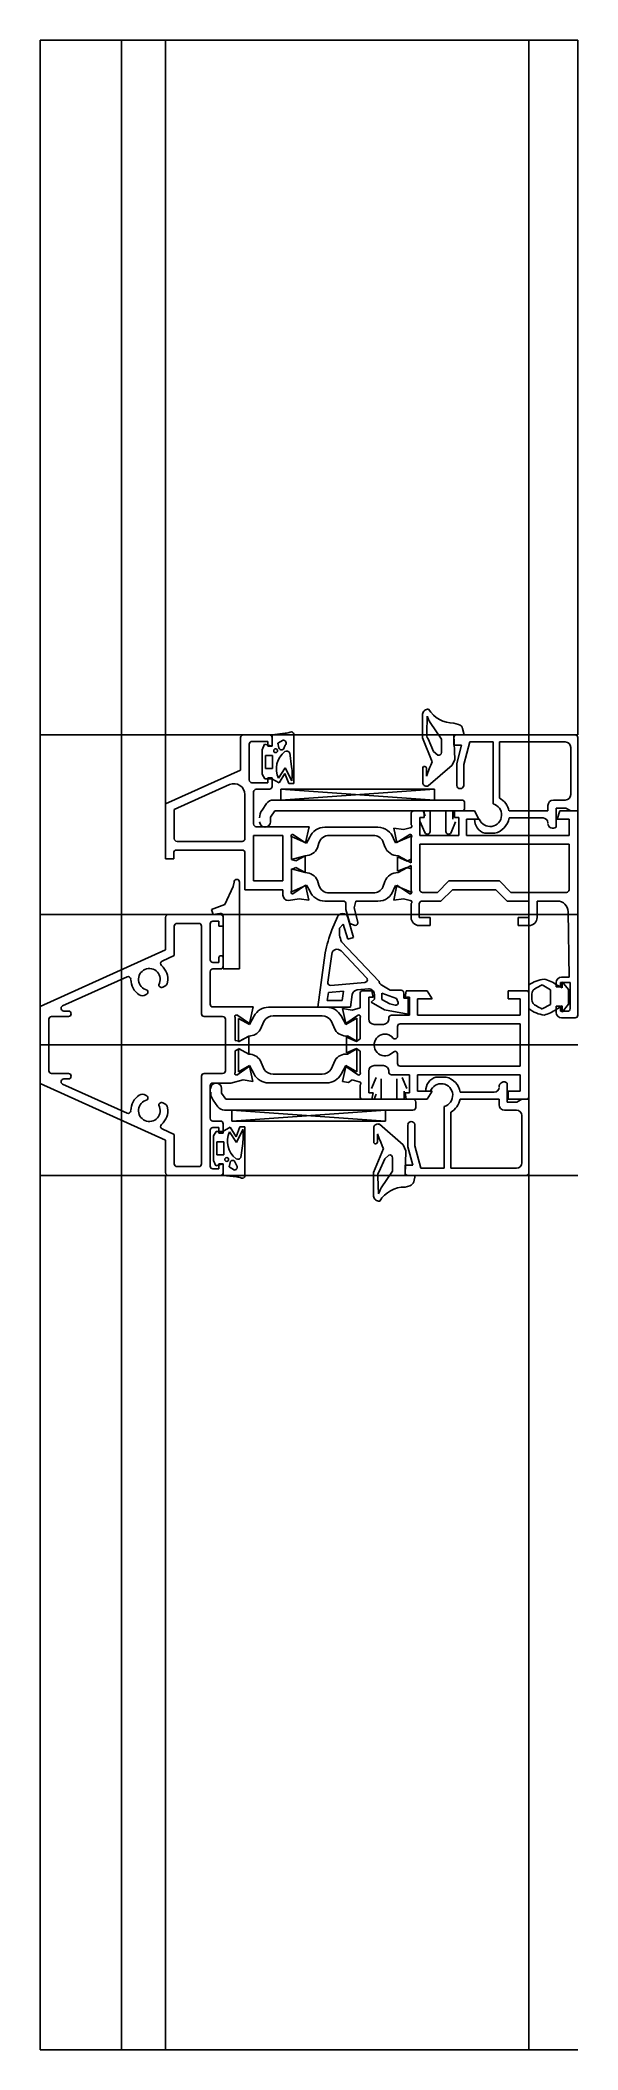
# Model space of a CAD drawing. Extents: x -13 to 86, y -185 to 185.
import ezdxf

# ---------------------------------------------------------------- set-up
doc = ezdxf.new("R2010")
doc.units = 0
doc.layers.get('0').update_dxf_attribs({"linetype": 'CONTINUOUS'})

msp = doc.modelspace()

# ---------------------------------------------------------------- linework, layer by layer
at = {"linetype": 'CONTINUOUS'}
for p, q in [((86, 185.02), (-13, 185.02)), ((-13, 185.02), (-13, -185.02)), ((-13, 185.02), (-13, -185.02)), ((2, -185.02), (2, 185.02)), ((10.1, 34.3), (10.1, 185.02)), ((77, -185.02), (77, 185.02)), ((86, 57.1), (86, 185.02)), ((57.4, 60.92), (57.4, 56.58)), ((58.2, 57.38), (58.29, 60.52)), ((58.8, 59.4), (60.9, 56.33)), ((64.06, 59.03), (63.19, 59.26)), ((86, 57.1), (-13, 57.1)), ((23.9, 56.6), (23.9, 50.6)), ((29.2, 57.1), (24.4, 57.1)), ((26, 55.9), (28.9, 55.9)), ((28.9, 55.9), (28.9, 55)), ((32.14, 57.4), (29.7, 57.11)), ((29.7, 57.11), (29.7, 55)), ((29.7, 55), (29.7, 56.6)), ((30.79, 55.56), (31.77, 56.13)), ((30.96, 54.74), (30.79, 55.56)), ((33.7, 48.14), (33.7, 57.23)), ((57.4, 56.58), (59.19, 52.17)), ((59.45, 54.04), (58.42, 56.38)), ((60.9, 56.33), (60.9, 53.85)), ((63.36, 52.56), (63.19, 57.1)), ((63.19, 57.1), (65.05, 57.1)), ((63.2, 56.6), (63.2, 55.2)), ((85.5, 57.1), (63.7, 57.1)), ((65.05, 57.1), (64.78, 58.28)), ((65, 51.67), (66.11, 55.8)), ((66.11, 55.8), (70.39, 55.8)), ((70.39, 55.8), (70.39, 44.42)), ((71.59, 45.46), (71.59, 55.8)), ((71.59, 55.8), (83.7, 55.8)), ((86, 43.1), (86, 56.6)), ((25.5, 48.8), (25.5, 55.4)), ((28.32, 55.38), (27.9, 54.36)), ((27.9, 54.36), (27.9, 49.84)), ((29.7, 55), (28.32, 55.38)), ((28.5, 50.9), (28.5, 53.3)), ((28.5, 53.3), (29.8, 53.3)), ((28.9, 55), (29.7, 55)), ((29.8, 53.3), (29.8, 50.9)), ((32.13, 55.22), (31.8, 54.48)), ((32.94, 53.79), (33.3, 51.22)), ((60.2, 53.39), (59.45, 54.04)), ((62.87, 51.51), (63.36, 52.56)), ((63.2, 55.2), (64.6, 55.2)), ((64.6, 55.2), (63.7, 51.84)), ((63.7, 51.84), (63.7, 47.77)), ((84.7, 54.8), (84.7, 46.1)), ((23.9, 50.6), (10.1, 44.4)), ((28.9, 48.3), (26, 48.3)), ((27.9, 49.84), (28.39, 49)), ((28.39, 49), (29.64, 49)), ((29.8, 50.9), (28.5, 50.9)), ((29.7, 49.2), (28.9, 49.2)), ((28.9, 49.2), (28.9, 48.3)), ((29.64, 49), (30.98, 48.25)), ((29.7, 47.6), (29.7, 49.2)), ((32.12, 51.03), (30.89, 49.12)), ((30.98, 48.25), (32.07, 50.02)), ((32.07, 50.02), (32.77, 48.14)), ((33.33, 48.63), (32.12, 51.03)), ((32.77, 48.14), (33.7, 48.14)), ((57.44, 51.1), (57.44, 48.18)), ((58.13, 49.49), (58.11, 50.98)), ((58.47, 47.7), (62.87, 51.51)), ((65, 47.73), (65, 51.67)), ((11.7, 43.37), (21.88, 47.94)), ((24.7, 46.11), (24.7, 38)), ((26.3, 40.7), (26.3, 46.6)), ((26.8, 47.1), (29.2, 47.1)), ((28.7, 44.46), (27.85, 43.25)), ((64.65, 45.1), (29.93, 45.1)), ((31.29, 47.1), (59.59, 47.1)), ((31.29, 45.1), (59.59, 47.1)), ((59.59, 45.1), (31.29, 47.1)), ((31.29, 45.1), (31.29, 47.1)), ((31.29, 47.1), (59.59, 47.1)), ((59.59, 47.1), (59.59, 45.1)), ((65.15, 43.6), (65.15, 44.6)), ((83.7, 45.1), (81.5, 45.1)), ((10.1, 44.4), (10.1, 34.3)), ((11.7, 38), (11.7, 43.37)), ((29.4, 41.97), (30.19, 43.1)), ((29.4, 41.1), (29.4, 41.97)), ((29.4, 41.1), (29.4, 41.97)), ((30.19, 43.1), (64.65, 43.1)), ((55.3, 42.6), (55.3, 40.56)), ((57.69, 43.1), (55.8, 43.1)), ((56.9, 38.6), (56.9, 41.9)), ((56.9, 41.9), (57.69, 41.9)), ((57, 41.1), (57.84, 39.11)), ((57.5, 43.1), (57.88, 42.18)), ((57.69, 41.9), (57.69, 43.1)), ((58.8, 39.3), (58.8, 43.1)), ((58.8, 39.3), (58.8, 43.1)), ((61.7, 43.1), (61.7, 39.3)), ((62.66, 39.11), (63.5, 41.1)), ((62.66, 39.11), (63.5, 41.1)), ((63, 41.6), (63, 43.1)), ((63, 41.6), (63, 43.1)), ((66.99, 43.1), (63.27, 43.1)), ((63.27, 43.1), (63.27, 41.9)), ((63.27, 41.9), (64.1, 41.9)), ((64.1, 41.9), (64.1, 38.6)), ((65.5, 38.6), (65.5, 41.6)), ((65.5, 41.6), (67.77, 41.6)), ((67.77, 41.6), (66.99, 43.1)), ((67.85, 41.6), (67, 41.6)), ((80.5, 43.1), (73.33, 43.1)), ((73.35, 41.8), (79.6, 41.8)), ((80.5, 44.1), (80.5, 43.1)), ((82, 40.13), (82, 43.6)), ((82, 43.6), (83.79, 43.6)), ((82.71, 43.1), (82.19, 41.6)), ((82.19, 41.6), (84.4, 41.6)), ((86, 43.1), (82.71, 43.1)), ((83.79, 43.6), (84.71, 43.1)), ((84.4, 41.6), (84.4, 38.6)), ((84.71, 43.1), (86, 43.1)), ((86, 5.5), (86, 43.1)), ((24.2, 37.5), (12.2, 37.5)), ((26.3, 30.2), (26.3, 38.6)), ((26.3, 38.6), (31.7, 38.6)), ((36.55, 40.2), (26.8, 40.2)), ((31.7, 38.6), (31.7, 30.2)), ((36.03, 37.17), (33.3, 38.39)), ((33.3, 38.39), (33.3, 34.18)), ((33.3, 34.18), (33.3, 38.24)), ((33.54, 38.79), (35.88, 37.2)), ((35.88, 37.2), (36.55, 40.2)), ((36.65, 38.24), (36.03, 37.17)), ((38.07, 36.31), (38.34, 37.19)), ((49.2, 40.1), (39.42, 40.1)), ((40.25, 38.6), (48.34, 38.6)), ((50.11, 37.53), (50.47, 36.52)), ((52.4, 37.21), (52.06, 38.01)), ((53.91, 39.69), (52.11, 39.94)), ((52.11, 39.94), (52.68, 37.27)), ((55.3, 38.43), (52.4, 37.21)), ((52.68, 37.27), (55.06, 38.79)), ((55.15, 40), (53.91, 39.69)), ((55.3, 33.54), (55.3, 38.43)), ((55.3, 38.24), (55.3, 34.22)), ((64.1, 38.6), (56.9, 38.6)), ((84.4, 38.6), (65.5, 38.6)), ((68.89, 39), (70.73, 39)), ((10.1, 34.3), (11.6, 34.3)), ((11.6, 34.3), (11.6, 35.4)), ((12.1, 35.9), (24.2, 35.9)), ((24.7, 35.4), (24.7, 28.6)), ((33.3, 34.18), (35.79, 34.85)), ((34.06, 33.89), (33.3, 34.18)), ((35.8, 34.85), (34.06, 33.89)), ((35.8, 31.76), (35.8, 34.85)), ((54.57, 33.86), (52.8, 34.63)), ((52.8, 34.63), (52.8, 31.98)), ((52.9, 34.86), (55.3, 33.54)), ((55.3, 34.22), (54.57, 33.86)), ((56.9, 28.6), (56.9, 37)), ((56.9, 37), (84.4, 37)), ((84.4, 37), (84.4, 28.6)), ((22.7, 30), (22.56, 29.2)), ((23.7, 14), (23.7, 30)), ((31.7, 30.2), (26.3, 30.2)), ((33.3, 32.33), (34.06, 32.69)), ((35.79, 31.75), (33.3, 32.42)), ((33.3, 32.42), (33.3, 28.21)), ((33.3, 28.36), (33.3, 32.33)), ((34.06, 32.69), (35.8, 31.76)), ((38.34, 29.42), (38.07, 30.29)), ((50.47, 30.08), (50.11, 29.07)), ((52.8, 31.98), (54.54, 32.69)), ((55.3, 33.06), (52.9, 31.74)), ((54.54, 32.69), (55.3, 32.41)), ((55.3, 28.17), (55.3, 33.06)), ((55.3, 32.41), (55.3, 28.36)), ((62.24, 30.2), (60.14, 28.1)), ((71.56, 30.2), (62.24, 30.2)), ((73.66, 28.1), (71.56, 30.2)), ((22.56, 29.2), (21.01, 25.87)), ((24.7, 28.6), (31.7, 28.6)), ((31.7, 28.6), (31.7, 27.6)), ((32.7, 26.6), (34.69, 26.91)), ((33.3, 28.21), (36.03, 29.43)), ((35.88, 29.41), (33.54, 27.81)), ((34.69, 26.91), (36.49, 26.65)), ((36.49, 26.65), (35.88, 29.41)), ((36.03, 29.43), (36.65, 28.36)), ((39.42, 26.5), (42.8, 26.5)), ((48.34, 28), (40.25, 28)), ((43.3, 26), (43.3, 24.98)), ((44.8, 25.23), (45.13, 26.48)), ((45.13, 26.48), (49.2, 26.48)), ((52.06, 28.59), (52.4, 29.4)), ((52.7, 29.42), (52.11, 26.65)), ((52.11, 26.65), (53.91, 26.91)), ((52.4, 29.4), (55.3, 28.17)), ((55.06, 27.81), (52.7, 29.42)), ((53.91, 26.91), (55.15, 26.6)), ((55.3, 26.04), (55.3, 23.5)), ((56.8, 23.5), (56.8, 26)), ((57.3, 26.5), (60.8, 26.5)), ((60.14, 28.1), (57.4, 28.1)), ((60.8, 26.5), (62.9, 28.6)), ((62.9, 28.6), (70.9, 28.6)), ((70.9, 28.6), (73, 26.5)), ((73, 26.5), (77, 26.5)), ((83.9, 28.1), (73.66, 28.1)), ((77, 26.5), (77, 23.5)), ((78.5, 23.5), (78.5, 26.5)), ((78.5, 26.5), (82.23, 26.5)), ((86, 24), (-13, 24)), ((10.1, 23.5), (10.1, 17.5)), ((20.2, 24), (10.6, 24)), ((12.2, 22.4), (16.2, 22.4)), ((18.3, 15.7), (18.3, 22.3)), ((21.01, 25.87), (18.53, 24.97)), ((18.53, 24.97), (18.88, 24.02)), ((18.8, 22.8), (19.9, 22.8)), ((18.88, 24.02), (20.11, 24.24)), ((19.9, 22.8), (19.9, 21.9)), ((20.7, 23.75), (20.7, 14)), ((20.7, 21.9), (20.7, 23.5)), ((41.73, 23.6), (40.68, 21.19)), ((42.13, 21.53), (42.79, 22.28)), ((42.79, 22.28), (43.64, 19.49)), ((43.3, 24.98), (44, 22.37)), ((44.7, 19.79), (43.67, 23.47)), ((44, 22.37), (45, 22)), ((45.48, 22.63), (44.8, 25.23)), ((58.8, 23.5), (56.8, 23.5)), ((58.8, 22), (58.8, 23.5)), ((77, 23.5), (75, 23.5)), ((75, 23.5), (75, 22)), ((84.23, 24.53), (84.4, 12.5)), ((11.7, 16.47), (11.7, 21.9)), ((16.7, 21.9), (16.7, 5.75)), ((19.9, 21.9), (20.7, 21.9)), ((49.39, 11.78), (42.51, 19.01)), ((43.64, 19.49), (44.7, 19.79)), ((56.8, 22), (58.8, 22)), ((75, 22), (77, 22)), ((10.1, 17.5), (-13, 7.1)), ((9.46, 15.46), (11.7, 16.47)), ((19.9, 15.2), (18.8, 15.2)), ((19.9, 16.1), (19.9, 15.2)), ((20.7, 14.5), (20.7, 16.1)), ((39.46, 16.99), (38.1, 6.94)), ((39.98, 11.54), (40.69, 16.75)), ((42.4, 17.31), (47.11, 12.36)), ((-8.87, 7.21), (2.99, 12.55)), ((18.3, 7.5), (18.3, 13.5)), ((18.8, 14), (20.2, 14)), ((20.7, 14), (23.7, 14)), ((46.79, 11.52), (40.52, 10.97)), ((82, 11.5), (82, 10.68)), ((82.79, 10.68), (82.79, 11.5)), ((82.79, 11.5), (84.6, 11.5)), ((84.4, 12.5), (83, 12.5)), ((84.3, 10.2), (83.1, 11.64)), ((83.1, 11.64), (83.1, 10.5)), ((84.6, 11.5), (84.6, 6.7)), ((39.87, 8.19), (40.07, 9.68)), ((42.62, 8.19), (39.87, 8.19)), ((40.07, 9.68), (42.86, 9.92)), ((42.86, 9.92), (42.62, 8.19)), ((44.15, 6.94), (44.47, 9.28)), ((45.37, 10.14), (47.46, 10.32)), ((45.9, 9.5), (45.9, 6.84)), ((48.1, 10), (46.4, 10)), ((47.5, 4.8), (47.5, 8.8)), ((47.5, 8.8), (48.3, 8.8)), ((48.55, 8.41), (47.96, 7.9)), ((47.96, 7.9), (50.4, 6.49)), ((48.3, 8.8), (48.1, 10)), ((48.55, 9.33), (48.55, 8.41)), ((51.45, 10.1), (49.89, 11)), ((49.9, 8.39), (49.9, 9.55)), ((49.9, 9.55), (52.63, 8.55)), ((51.37, 7.55), (49.9, 8.39)), ((52.35, 7.34), (51.37, 7.55)), ((53.45, 10.1), (51.45, 10.1)), ((52.63, 8.55), (52.95, 7.83)), ((53.95, 8.6), (53.95, 9.57)), ((54.75, 8.6), (53.95, 8.6)), ((54.4, 10), (54.2, 8.8)), ((54.2, 8.8), (55, 8.8)), ((58.28, 10), (54.4, 10)), ((54.75, 5.7), (54.75, 8.6)), ((55, 8.8), (55, 5.5)), ((56.5, 5.5), (56.5, 8.5)), ((56.5, 8.5), (59.15, 8.5)), ((59.15, 8.5), (58.28, 10)), ((76.5, 10), (73.19, 10)), ((73.19, 10), (73.19, 8.5)), ((73.19, 8.5), (75.4, 8.5)), ((75.4, 8.5), (75.4, 5.5)), ((77, 11.06), (77, 6.69)), ((77, -9.5), (77, 9.5)), ((77.52, 8.38), (77.52, 9.36)), ((78.42, 10.51), (79.42, 11.05)), ((79.42, 11.05), (81, 10.15)), ((81, 7.48), (79.42, 6.63)), ((81, 10.15), (81, 7.48)), ((82, 10.68), (82.79, 10.68)), ((83.1, 10.5), (82.18, 11.02)), ((83.1, 6.06), (84.3, 7.5)), ((84.3, 7.5), (84.3, 10.2)), ((-13, 7.1), (-13, -7.1)), ((-11.4, -4.75), (-11.4, 4.75)), ((-10.9, 5.25), (-7.8, 5.25)), ((-7.8, 6.25), (-8.66, 6.25)), ((17.2, 5.25), (20.6, 5.25)), ((26.23, 7), (18.8, 7)), ((21.1, 4.75), (21.1, -4.75)), ((22.9, 0.8), (22.9, 5.04)), ((23.21, 5.53), (25.55, 3.93)), ((25.53, 3.79), (23.51, 4.9)), ((23.51, 4.9), (23.51, 0.6)), ((26.39, 5.35), (25.53, 3.79)), ((25.55, 3.93), (26.23, 7)), ((27.5, 2.8), (28.23, 4.48)), ((39.76, 6.95), (29.04, 6.95)), ((29.89, 5.35), (38.91, 5.35)), ((38.1, 6.94), (44.15, 6.94)), ((40.58, 4.46), (41.32, 2.77)), ((43.31, 3.79), (42.41, 5.35)), ((44.44, 6.43), (42.64, 6.7)), ((42.64, 6.7), (43.3, 3.95)), ((43.3, 3.95), (45.59, 5.53)), ((45.29, 4.93), (43.31, 3.79)), ((45.9, 6.84), (44.44, 6.43)), ((45.29, 0.7), (45.29, 4.93)), ((45.9, 5.04), (45.9, 1.12)), ((50.2, 3.8), (48.5, 3.8)), ((50.4, 6.49), (54.75, 5.7)), ((55, 5.5), (51.7, 5.5)), ((53.3, 3.9), (75.4, 3.9)), ((75.4, 5.5), (56.5, 5.5)), ((75.4, 3.9), (75.4, -3.9)), ((82, 6.52), (83.1, 7.2)), ((82.8, 7.15), (82, 7.15)), ((82, 7.15), (82, 6)), ((82.8, 6.2), (82.8, 7.15)), ((84.1, 6.2), (82.8, 6.2)), ((83, 5), (85.5, 5)), ((83.1, 7.2), (83.1, 6.06)), ((-13, 0), (86, 0)), ((23.73, 0.73), (22.9, 0.8)), ((23.51, 0.6), (25.41, 1.65)), ((25.4, 1.65), (23.73, 0.73)), ((25.4, -1.66), (25.4, 1.65)), ((45.25, 0.62), (43.4, 1.43)), ((43.4, 1.43), (43.4, -1.43)), ((43.58, 1.66), (45.29, 0.7)), ((45.9, 1.12), (45.25, 0.62)), ((52.8, 1.65), (52.8, 3.4)), ((22.9, -1.07), (23.61, -0.68)), ((22.9, -5.04), (22.9, -1.07)), ((25.41, -1.67), (23.51, -0.62)), ((23.51, -0.62), (23.51, -4.92)), ((23.61, -0.68), (25.4, -1.66)), ((28.23, -4.49), (27.5, -2.82)), ((41.32, -2.78), (40.58, -4.47)), ((43.4, -1.43), (45.25, -0.62)), ((45.29, -0.72), (43.58, -1.67)), ((45.25, -0.62), (45.9, -1.12)), ((45.29, -4.95), (45.29, -0.72)), ((45.9, -1.12), (45.9, -5.04)), ((52.3, -1.15), (51.35, -1.81)), ((52.8, -3.4), (52.8, -1.65)), ((-13, -7.1), (10.1, -17.5)), ((-7.8, -5.25), (-10.9, -5.25)), ((2.99, -12.55), (-8.87, -7.21)), ((-8.66, -6.25), (-7.8, -6.25)), ((16.7, -5.75), (16.7, -21.9)), ((20.6, -5.25), (17.2, -5.25)), ((18.8, -7), (22.1, -7)), ((22.1, -7), (24.36, -6.43)), ((25.54, -3.92), (23.21, -5.53)), ((23.51, -4.92), (25.53, -3.8)), ((24.36, -6.43), (26.16, -6.7)), ((25.53, -3.8), (26.39, -5.37)), ((26.16, -6.7), (25.54, -3.92)), ((29.04, -6.97), (39.76, -6.97)), ((38.91, -5.37), (29.89, -5.37)), ((42.41, -5.37), (43.31, -3.8)), ((43.31, -3.95), (42.64, -6.7)), ((42.64, -6.7), (43.79, -6.89)), ((43.31, -3.8), (45.29, -4.95)), ((45.59, -5.53), (43.31, -3.95)), ((43.79, -6.89), (44.44, -6.43)), ((44.44, -6.43), (45.75, -6.8)), ((45.9, -7.36), (45.9, -9.5)), ((47.5, -8.8), (47.5, -4.8)), ((48, -8), (48.84, -6.01)), ((48.5, -3.8), (50.2, -3.8)), ((49.8, -6.2), (49.8, -10)), ((49.8, -6.2), (49.8, -10)), ((51.7, -5.5), (55, -5.5)), ((52.7, -10), (52.7, -6.2)), ((75.4, -3.9), (53.3, -3.9)), ((53.66, -6.01), (54.5, -8)), ((53.66, -6.01), (54.5, -8)), ((55, -5.5), (55, -8.8)), ((56.5, -8.5), (56.5, -5.5)), ((56.5, -5.5), (75.4, -5.5)), ((61.73, -5.9), (59.88, -5.9)), ((73, -10.5), (73, -7.03)), ((75.4, -5.5), (75.4, -8.5)), ((18.3, -13.5), (18.3, -7.5)), ((19.7, -11.36), (18.85, -10.15)), ((20.4, -8), (20.4, -8.87)), ((20.4, -8), (20.4, -8.87)), ((20.4, -8.87), (21.19, -10)), ((21.19, -10), (55.65, -10)), ((46.4, -10), (48.1, -10)), ((48.3, -8.8), (47.5, -8.8)), ((48.1, -10), (48.3, -8.8)), ((48.5, -10), (48.88, -9.08)), ((54, -8.5), (54, -10)), ((54, -8.5), (54, -10)), ((55, -8.8), (54.2, -8.8)), ((54.2, -8.8), (54.4, -10)), ((54.4, -10), (58.28, -10)), ((56.15, -10.5), (56.15, -11.5)), ((59.15, -8.5), (56.5, -8.5)), ((58, -8.5), (58.85, -8.5)), ((58.28, -10), (59.15, -8.5)), ((64.33, -10), (71.5, -10)), ((70.6, -8.7), (64.35, -8.7)), ((71.5, -10), (71.5, -11)), ((74.79, -10.5), (73, -10.5)), ((75.4, -8.5), (73.19, -8.5)), ((73.19, -8.5), (73.19, -10)), ((73.19, -10), (76.5, -10)), ((75.7, -10), (74.79, -10.5)), ((77, -10), (75.7, -10)), ((77, -23.5), (77, -10)), ((20.2, -14), (18.8, -14)), ((20.7, -16.21), (20.7, -14.5)), ((55.65, -12), (20.93, -12)), ((22.29, -12), (50.59, -14)), ((50.59, -12), (22.29, -14)), ((22.29, -12), (22.29, -14)), ((22.29, -14), (50.59, -14)), ((22.29, -14), (50.59, -14)), ((53.87, -18.41), (49.47, -14.6)), ((50.59, -14), (50.59, -12)), ((54.7, -14.67), (54.7, -18.74)), ((56, -18.57), (56, -14.63)), ((61.39, -11.31), (61.39, -22.7)), ((62.59, -22.7), (62.59, -12.36)), ((72.5, -12), (74.7, -12)), ((75.7, -13), (75.7, -21.7)), ((11.7, -16.47), (9.46, -15.46)), ((10.1, -17.5), (10.1, -23.5)), ((11.7, -21.9), (11.7, -16.47)), ((18.3, -22.3), (18.3, -15.7)), ((18.8, -15.2), (19.9, -15.2)), ((19.39, -15.9), (18.9, -16.74)), ((18.9, -16.74), (18.9, -21.26)), ((20.64, -15.9), (19.39, -15.9)), ((19.5, -20.2), (19.5, -17.8)), ((19.5, -17.8), (20.8, -17.8)), ((19.9, -15.2), (19.9, -16.21)), ((19.9, -16.21), (20.7, -16.21)), ((21.98, -15.15), (20.64, -15.9)), ((20.8, -17.8), (20.8, -20.2)), ((21.89, -16.01), (23.12, -17.93)), ((23.07, -16.91), (21.98, -15.15)), ((23.77, -15.04), (23.07, -16.91)), ((23.12, -17.93), (24.33, -15.53)), ((24.7, -15.04), (23.77, -15.04)), ((24.3, -18.12), (23.94, -20.69)), ((24.7, -24.13), (24.7, -15.04)), ((48.44, -15.08), (48.44, -18)), ((49.11, -17.88), (49.13, -16.39)), ((54.36, -19.46), (53.87, -18.41)), ((18.9, -21.26), (19.32, -22.28)), ((19.32, -22.28), (20.7, -21.9)), ((20.8, -20.2), (19.5, -20.2)), ((20.7, -21.9), (19.9, -21.9)), ((19.9, -21.9), (19.9, -22.8)), ((20.7, -21.9), (20.7, -24.01)), ((20.7, -23.5), (20.7, -21.9)), ((21.79, -22.46), (21.96, -21.63)), ((22.8, -21.38), (23.13, -22.12)), ((50.19, -19.06), (48.4, -23.48)), ((49.42, -23.28), (50.45, -20.94)), ((50.45, -20.94), (51.2, -20.29)), ((51.9, -20.75), (51.9, -23.23)), ((54.19, -24), (54.36, -19.46)), ((55.6, -22.1), (54.2, -22.1)), ((54.2, -22.1), (54.2, -23.5)), ((54.7, -18.74), (55.6, -22.1)), ((57.11, -22.7), (56, -18.57)), ((86, -24), (-13, -24)), ((10.1, -24), (10.1, -185.02)), ((10.6, -24), (20.2, -24)), ((16.2, -22.4), (12.2, -22.4)), ((19.9, -22.8), (18.8, -22.8)), ((20.7, -24.01), (23.14, -24.3)), ((22.77, -23.03), (21.79, -22.46)), ((48.4, -23.48), (48.4, -27.82)), ((49.29, -27.42), (49.2, -24.28)), ((51.9, -23.23), (49.8, -26.3)), ((56.05, -24), (54.19, -24)), ((54.7, -24), (76.5, -24)), ((55.78, -25.18), (56.05, -24)), ((61.39, -22.7), (57.11, -22.7)), ((74.7, -22.7), (62.59, -22.7)), ((77, -24), (77, -185.02)), ((54.19, -26.16), (55.06, -25.92)), ((86, -185.02), (-13, -185.02))]:
    msp.add_line(p, q, dxfattribs=at)
for centre, radius, start, end in [((58.4, 60.84), 1, 82.9118, 175.2759), ((63.55, 62.24), 5.53, 198.0939, 210.871), ((63.15, 64.71), 5.45, 211.898, 270.4521), ((24.4, 56.6), 0.5, 90, 180), ((26, 55.4), 0.5, 90, 180), ((29.2, 56.6), 0.5, 0, 90), ((31.76, 55.6), 0.53, 314.1813, 88.9866), ((31.95, 60.31), 2.92, 273.7925, 292.1967), ((33.24, 57.19), 0.46, 4.7639, 114.6137), ((59.41, 57.12), 1.24, 168.0223, 216.7926), ((63.7, 56.6), 0.5, 90, 180), ((63.8, 58.06), 1, 12.5099, 75.1518), ((83.7, 54.8), 1, 0, 90), ((85.5, 56.6), 0.5, 0, 90), ((30.35, 54.19), 0.35, 0, 180), ((30.35, 54.19), 0.35, 180, 360), ((34.47, 50.86), 3.98, 127.0472, 205.979), ((31.45, 54.84), 0.5, 191.2413, 314.3617), ((32.38, 53.49), 0.63, 28.0436, 119.8917), ((94.3, 36.73), 38.35, 156.2667, 160.5735), ((60.4, 53.85), 0.5, 246.4214, 0.1998), ((22.7, 46.12), 2, 359.8329, 114.2051), ((26, 48.8), 0.5, 180, 270), ((22.79, 49.8), 10.61, 353.6525, 7.6748), ((57.76, 50.96), 0.35, 3.3449, 156.3466), ((58.17, 48.41), 0.77, 197.4614, 292.5657), ((26.8, 46.6), 0.5, 90, 180), ((29.93, 43.6), 1.5, 89.9612, 145.017), ((29.2, 47.6), 0.5, 270, 0), ((64.35, 47.86), 0.66, 188.2218, 348.2534), ((64.65, 44.6), 0.5, 0, 90), ((69.84, 42.36), 2.13, 200.9777, 75.003), ((69.9, 42.39), 3.5, 11.6376, 61.1643), ((81.5, 44.1), 1, 90, 180), ((83.7, 46.1), 1, 270, 0), ((29.9, 41.82), 2.5, 145.0841, 180.2078), ((28.4, 41.1), 1, 180, 0), ((55.8, 42.6), 0.5, 90, 180), ((64.65, 43.6), 0.5, 270, 0), ((69.6, 41.5), 2.6, 177.8334, 254.1951), ((69.9, 42.4), 3.5, 283.6856, 350.1186), ((79.6, 40.9), 0.9, 0, 90), ((81.4, 40.8), 0.9, 180.0522, 311.8103), ((12.2, 38), 0.5, 180, 270), ((24.2, 38), 0.5, 270, 0), ((26.8, 40.7), 0.5, 180, 270), ((33.49, 38.48), 0.31, 81.0169, 231.8337), ((39.42, 37.1), 3, 90.0948, 157.6664), ((40.25, 36.6), 2, 90.0285, 162.8425), ((48.34, 36.6), 2, 27.7102, 89.9822), ((49.2, 37.1), 3, 17.6579, 90.0257), ((55.11, 38.48), 0.31, 308.1663, 98.9831), ((55.15, 40.3), 0.3, 269.9362, 60.0736), ((58.3, 39.31), 0.5, 203.0638, 359.3264), ((62.2, 39.31), 0.5, 180.6736, 336.9362), ((12.1, 35.4), 0.5, 90, 180), ((24.2, 35.4), 0.5, 0, 90), ((35.8, 37.35), 2.5, 269.8491, 335.4179), ((52.83, 37.36), 2.5, 199.606, 271.7179), ((23.2, 30), 0.5, 0, 180), ((35.8, 29.25), 2.5, 24.5821, 90.1509), ((52.83, 29.24), 2.5, 88.2821, 160.394), ((32.7, 27.6), 1, 180, 270), ((33.49, 28.12), 0.31, 128.1663, 278.9831), ((39.42, 29.5), 3, 202.3336, 269.9052), ((40.25, 30), 2, 196.8578, 269.8838), ((42.8, 26), 0.5, 0, 90), ((48.34, 30), 2, 270.0178, 332.2898), ((49.2, 29.48), 3, 270.0944, 342.7426), ((55.11, 28.12), 0.31, 261.0169, 51.8337), ((55.15, 26.3), 0.3, 299.9264, 90.0638), ((57.3, 26), 0.5, 90, 180), ((57.4, 28.6), 0.5, 180, 270), ((82.23, 24.5), 2, 0.8595, 90.0064), ((83.9, 28.6), 0.5, 270, 0), ((10.6, 23.5), 0.5, 90, 180), ((12.2, 21.9), 0.5, 90, 180), ((16.2, 21.9), 0.5, 0, 90), ((18.8, 22.3), 0.5, 90, 180), ((20.2, 23.75), 0.5, 0.21, 100.3702), ((20.2, 23.5), 0.5, 0, 90), ((42.65, 23.2), 1, 88.0949, 156.4564), ((42.71, 23.2), 1, 15.6425, 91.5493), ((45, 22.5), 0.5, 270.3211, 15.071), ((56.8, 23.5), 1.5, 180, 270), ((77, 23.5), 1.5, 270, 0), ((73.37, 9.42), 34.75, 160.1947, 167.4107), ((46.53, 20.9), 4.44, 171.8973, 205.2532), ((9.67, 15.01), 0.5, 114.7776, 228.769), ((18.8, 15.7), 0.5, 180, 270), ((20.3, 16.01), 0.41, 12.6804, 167.3196), ((41.68, 16.62), 1, 44.0168, 172.249), ((3.2, 12.1), 0.5, 359.2831, 114.8395), ((7.1, 12.07), 3.4, 179.7078, 237.0365), ((7.1, 12.08), 2, 330.4792, 257.888), ((7.1, 12.07), 3.4, 351.32, 48.7661), ((9.47, 11.71), 1, 282.0638, 351.4938), ((18.8, 13.5), 0.5, 90, 180), ((20.2, 14.5), 0.5, 270, 0), ((40.47, 11.47), 0.5, 171.715, 275.1887), ((46.75, 12.02), 0.5, 275.1332, 43.1579), ((50.39, 11.87), 1, 185.0639, 240.2579), ((80.56, 6.01), 6.18, 97.1537, 125.1688), ((77.89, 4.98), 7.41, 54.6323, 75.1503), ((83, 11.5), 1, 90, 180), ((5.79, 10.06), 1, 237.2349, 306.7842), ((6.34, 9.76), 0.5, 276.1925, 46.5383), ((9.34, 11.1), 0.5, 180.7524, 312.8504), ((18.8, 7.5), 0.5, 180, 270), ((45.46, 9.14), 1, 95.2054, 172.1907), ((46.4, 9.5), 0.5, 90, 180), ((47.55, 9.32), 1, 0.3403, 95.1646), ((52.45, 7.83), 0.5, 258.463, 0.0117), ((53.45, 9.6), 0.5, 356.5601, 90.1032), ((76.5, 9.5), 0.5, 0, 90), ((78.8, 9.29), 1.28, 107.1725, 176.7334), ((78.84, 8.42), 1.32, 181.9001, 249.1752), ((-10.9, 4.75), 0.5, 90, 180), ((-8.67, 6.75), 0.5, 113.012, 271.6661), ((-7.8, 5.75), 0.5, 0, 90), ((-7.8, 5.75), 0.5, 270, 0), ((17.2, 5.75), 0.5, 180, 270), ((20.6, 4.75), 0.5, 0, 90), ((23.12, 5.24), 0.3, 72.5797, 222.7811), ((29.04, 3.95), 3, 90.063, 152.1819), ((29.88, 3.35), 2, 89.7192, 145.5985), ((38.92, 3.35), 2, 33.7104, 90.1803), ((39.76, 3.95), 3, 27.8181, 89.937), ((45.68, 5.24), 0.3, 317.2189, 107.4203), ((48.5, 4.8), 1, 180, 270), ((50.2, 4.8), 1, 270.0867, 7.4697), ((51.7, 5), 0.5, 89.4353, 188.0507), ((53.3, 3.4), 0.5, 90, 180), ((80.47, 11.01), 5.54, 231.2318, 263.0643), ((71.45, -7.05), 15.83, 59.7734, 64.0816), ((77.9, 12.55), 7.29, 285.1022, 304.2167), ((83, 6), 1, 180, 270), ((84.1, 6.7), 0.5, 270, 0), ((85.5, 5.5), 0.5, 270, 0), ((25.4, 4.15), 2.5, 270.3252, 327.3175), ((43.4, 4.15), 2.5, 213.6052, 274.0788), ((50.5, 0), 2, 48.6177, 295.2191), ((52.3, 1.64), 0.5, 196.2161, 1.1883), ((25.4, -4.17), 2.5, 32.6825, 89.6748), ((43.4, -4.16), 2.5, 85.9212, 146.3948), ((52.3, -1.65), 0.5, 0, 90), ((53.3, -3.4), 0.5, 180, 270), ((-10.9, -4.75), 0.5, 180, 270), ((-8.67, -6.75), 0.5, 88.3339, 246.988), ((-7.8, -5.75), 0.5, 0, 90), ((-7.8, -5.75), 0.5, 270, 0), ((17.2, -5.75), 0.5, 90, 180), ((18.8, -7.5), 0.5, 90, 180), ((19.4, -8), 1, 0, 180), ((20.6, -4.75), 0.5, 270, 0), ((23.12, -5.24), 0.3, 137.2189, 287.4203), ((29.04, -3.97), 3, 207.8181, 269.937), ((29.89, -3.37), 2, 214.0557, 270.0863), ((38.91, -3.37), 2, 270.0094, 326.633), ((39.76, -3.97), 3, 270.063, 332.1819), ((45.68, -5.24), 0.3, 252.5797, 42.7811), ((45.75, -7.1), 0.3, 299.9264, 90.0638), ((48.5, -4.8), 1, 90, 180), ((50.2, -4.8), 1, 352.5303, 89.9133), ((51.7, -5), 0.5, 171.9493, 270.5647), ((60.6, -8.4), 2.6, 106.0315, 182.2288), ((60.84, -9.25), 2.13, 284.8792, 159.3426), ((60.9, -9.3), 3.5, 9.8814, 76.3144), ((72.4, -7.7), 0.9, 48.1897, 179.9478), ((7.1, -12.07), 3.4, 122.9635, 180.2922), ((7.1, -12.08), 2, 102.112, 29.5208), ((5.79, -10.06), 1, 53.2158, 122.7651), ((6.34, -9.76), 0.5, 313.4617, 83.8075), ((9.34, -11.1), 0.5, 47.1496, 179.2476), ((9.47, -11.71), 1, 8.5062, 77.9362), ((20.9, -8.72), 2.5, 179.7922, 214.9159), ((46.4, -9.5), 0.5, 180, 270), ((55.65, -10.5), 0.5, 0, 90), ((60.9, -9.29), 3.5, 298.8357, 348.3624), ((70.6, -7.8), 0.9, 270, 0), ((72.5, -11), 1, 180, 270), ((76.5, -9.5), 0.5, 270, 0), ((3.2, -12.1), 0.5, 245.1605, 0.7169), ((9.67, -15.01), 0.5, 131.231, 245.2224), ((7.1, -12.07), 3.4, 311.2339, 8.68), ((18.8, -13.5), 0.5, 180, 270), ((20.93, -10.5), 1.5, 214.983, 270.0388), ((20.2, -14.5), 0.5, 0, 90), ((49.17, -15.31), 0.77, 67.4343, 162.5386), ((55.35, -14.76), 0.66, 11.7466, 171.7782), ((55.65, -11.5), 0.5, 270, 0), ((74.7, -13), 1, 0, 90), ((18.8, -15.7), 0.5, 90, 180), ((25.46, -17.76), 3.98, 153.9039, 233.0172), ((13.79, -16.7), 10.61, 352.3252, 6.3475), ((48.76, -17.86), 0.35, 203.6534, 356.6551), ((85.28, -3.58), 38.35, 199.5068, 203.7997), ((12.2, -21.9), 0.5, 180, 270), ((16.2, -21.9), 0.5, 270, 0), ((21.35, -21.09), 0.35, 0, 180), ((21.35, -21.09), 0.35, 180, 360), ((22.45, -21.74), 0.5, 45.3613, 167.7867), ((22.76, -22.5), 0.53, 271.0134, 45.8187), ((23.38, -20.39), 0.63, 240.1083, 331.9564), ((51.4, -20.75), 0.5, 359.8002, 113.5786), ((74.7, -21.7), 1, 270, 0), ((10.6, -23.5), 0.5, 180, 270), ((18.8, -22.3), 0.5, 180, 270), ((20.2, -23.5), 0.5, 270, 0), ((22.95, -27.21), 2.92, 67.8033, 86.2075), ((24.24, -24.09), 0.46, 245.3863, 355.2361), ((50.41, -24.02), 1.24, 143.2074, 191.9777), ((54.7, -23.5), 0.5, 180, 270), ((54.81, -24.95), 1, 284.7047, 346.865), ((76.5, -23.5), 0.5, 270, 0), ((49.4, -27.74), 1, 184.7241, 277.0882), ((54.55, -29.14), 5.53, 149.129, 161.9061), ((54.15, -31.61), 5.45, 89.5479, 148.102)]:
    msp.add_arc(centre, radius, start, end, dxfattribs=at)

doc.saveas('drawing.dxf')
